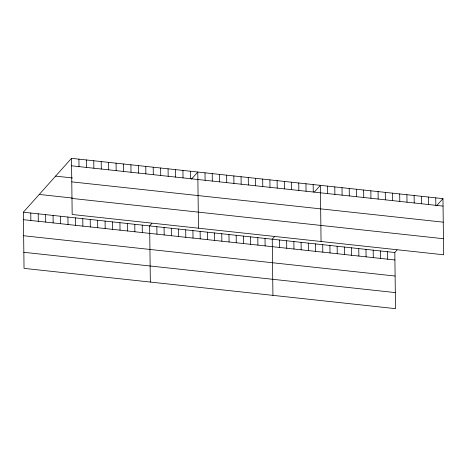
<?xml version="1.0" encoding="UTF-8"?>
<svg xmlns="http://www.w3.org/2000/svg" width="467" height="467" viewBox="0 0 467 467"><rect width="100%" height="100%" fill="white"/><g stroke="black" fill="none" stroke-linecap="round" stroke-linejoin="round"><path stroke-width="0.7" d="M397.096 249.968L394.825 252.507L395.508 308.658L24.039 268.367L23.35 212.216L71.492 158.342L442.961 198.633L443.65 254.784L72.175 214.493L71.492 158.342M151.921 223.378L149.65 225.917L150.339 282.062M191.435 179.153L197.792 172.043L198.475 228.194M274.508 236.67L272.238 239.209L272.926 295.36M314.478 191.943L320.38 185.341L321.062 241.486M436.61 205.743L442.961 198.633M71.579 165.808L443.055 206.099M55.602 176.123L72.49 177.956M71.778 181.873L443.253 222.164M39.234 194.441L72.332 198.031M71.976 198.428L443.452 238.719M23.35 212.216L394.825 252.507M23.443 219.683L394.919 259.973M23.636 235.747L395.111 276.038M23.84 252.303L395.316 292.593M435.752 197.85L435.845 205.317M428.543 197.068L428.636 204.534M421.333 196.286L421.421 203.752M414.118 195.504L414.211 202.97M406.909 194.721L407.002 202.188M399.699 193.939L399.787 201.405M392.484 193.157L392.578 200.623M387.616 251.725L387.703 259.191M385.275 192.375L385.368 199.841M380.401 250.942L380.494 258.409M378.066 191.593L378.159 199.059M373.191 250.16L373.285 257.626M370.856 190.81L370.944 198.277M365.982 249.378L366.07 256.844M363.641 190.028L363.735 197.494M358.767 248.596L358.86 256.062M356.432 189.246L356.525 196.712M351.558 247.814L351.651 255.28M349.223 188.464L349.31 195.93M344.348 247.031L344.442 254.497M342.007 187.681L342.101 195.148M337.139 246.249L337.227 253.715M334.798 186.905L334.892 194.365M329.924 245.467L330.017 252.933M327.589 186.123L327.682 193.583M322.715 244.685L322.808 252.151M315.505 243.902L315.593 251.369M313.164 184.558L313.258 192.019M308.29 243.12L308.383 250.586M305.955 183.776L306.048 191.237M301.081 242.338L301.174 249.804M298.746 182.994L298.833 190.454M293.871 241.556L293.965 249.022M291.531 182.212L291.624 189.672M286.662 240.774L286.75 248.24M284.321 181.429L284.415 188.89M279.447 239.991L279.54 247.457M277.112 180.647L277.205 188.108M269.903 179.865L269.99 187.325M265.028 238.433L265.116 245.893M262.688 179.083L262.781 186.543M257.813 237.65L257.907 245.111M255.478 178.301L255.572 185.761M250.604 236.868L250.697 244.329M248.269 177.518L248.356 184.979M243.395 236.086L243.488 243.546M241.054 176.736L241.147 184.196M236.185 235.304L236.273 242.764M233.844 175.954L233.938 183.414M228.97 234.522L229.063 241.982M226.635 175.172L226.728 182.632M221.761 233.739L221.854 241.2M219.426 174.389L219.513 181.85M214.551 232.957L214.639 240.417M212.211 173.607L212.304 181.068M207.336 232.175L207.43 239.635M205.001 172.825L205.095 180.291M200.127 231.393L200.22 238.853M192.918 230.61L193.011 238.071M190.361 171.237L190.454 178.703M185.708 229.828L185.796 237.289M182.93 170.432L183.023 177.892M178.493 229.046L178.587 236.506M175.504 169.626L175.592 177.086M171.284 228.264L171.377 235.724M168.073 168.82L168.167 176.281M164.075 227.482L164.162 234.942M160.642 168.015L160.736 175.475M156.859 226.699L156.953 234.16M153.211 167.209L153.304 174.67M145.786 166.404L145.873 173.864M142.219 225.112L142.312 232.572M138.355 165.598L138.448 173.059M134.794 224.306L134.881 231.766M130.923 164.793L131.017 172.253M127.363 223.5L127.456 230.961M123.498 163.987L123.586 171.447M119.931 222.695L120.025 230.155M116.067 163.176L116.16 170.642M112.506 221.889L112.594 229.35M108.636 162.37L108.729 169.836M105.075 221.084L105.168 228.544M101.205 161.564L101.298 169.031M97.644 220.278L97.737 227.738M93.779 160.759L93.867 168.225M90.213 219.472L90.306 226.933M86.348 159.953L86.442 167.419M82.787 218.667L82.875 226.127M78.917 159.148L79.011 166.614M75.356 217.855L75.45 225.322M67.925 217.05L68.019 224.516M60.5 216.244L60.587 223.711M53.069 215.439L53.156 222.905M45.638 214.633L45.731 222.099M38.206 213.828L38.3 221.294M30.781 213.022L30.869 220.488"/></g></svg>
